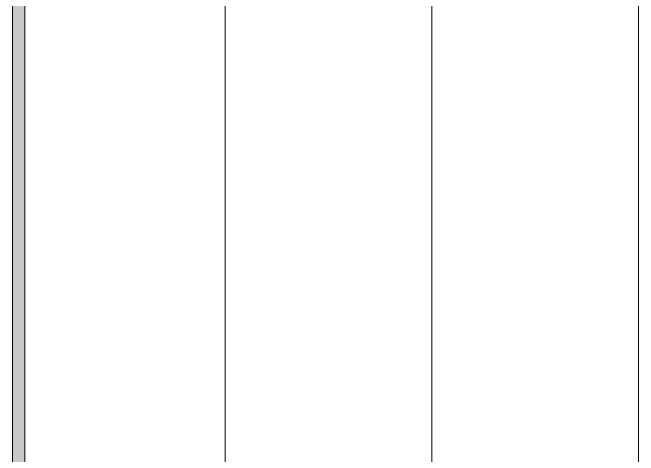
# Model space of a CAD drawing. Header units: millimetres. Extents: x 117 to 78452272, y 10 to 169749766.
# Drawn here: x 78394212 to 78396819, y 169652028 to 169653873 of the extents above; entities that cross this region are included whole.
import ezdxf

# ---------------------------------------------------------------- set-up
doc = ezdxf.new("R2010")
doc.units = ezdxf.units.MM

msp = doc.modelspace()

# ---------------------------------------------------------------- hatches: boundary and pattern name
h = msp.add_hatch(color=0)
h.dxf.hatch_style = 2
h.paths.add_polyline_path([(78394211.99, 169655684.228), (78394263.7, 169655684.228), (78394263.7, 169649677.669), (78394211.99, 169649677.669)])

# ---------------------------------------------------------------- linework, layer by layer
at = {"color": 0, "lineweight": 0}
msp.add_lwpolyline([(78394211.99, 169655684.228), (78394263.7, 169655684.228), (78394263.7, 169649677.669), (78394211.99, 169649677.669)], close=True, dxfattribs=at)
for points in [[(78395098.387, 169655684.228), (78395098.387, 169649677.669)], [(78396819.471, 169655684.228), (78396819.471, 169649677.669)], [(78395958.929, 169653909.71), (78395958.929, 169649677.669)]]:
    msp.add_lwpolyline(points, dxfattribs=at)

doc.saveas('drawing.dxf')
